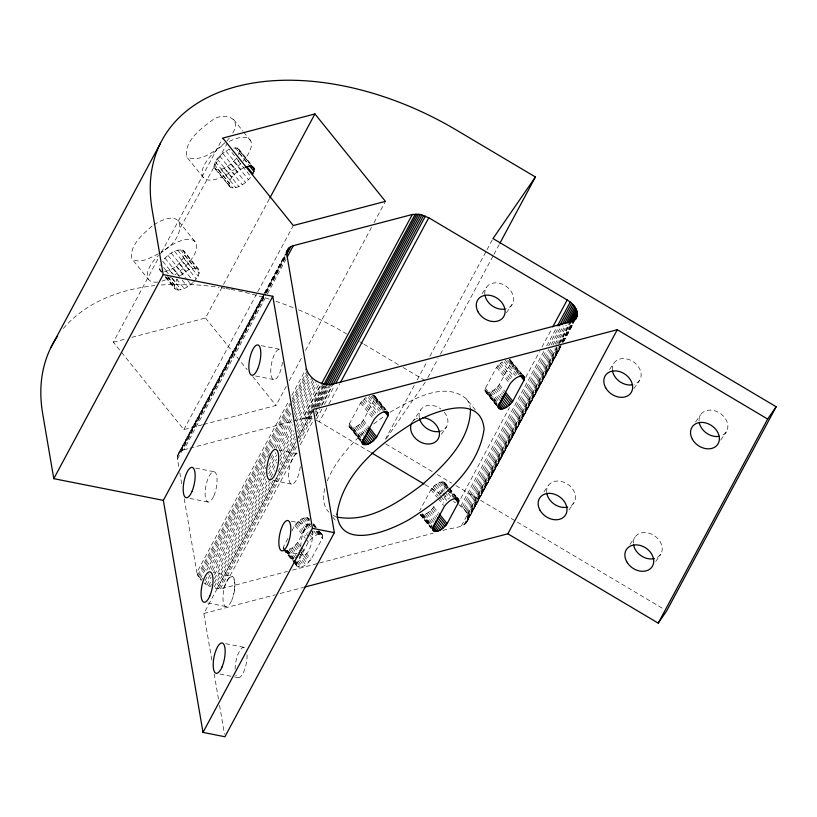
<?xml version="1.0" encoding="UTF-8"?>
<svg xmlns="http://www.w3.org/2000/svg" width="817" height="817" viewBox="0 0 817 817"><rect width="100%" height="100%" fill="white"/><g stroke="black" fill="none" stroke-linecap="round" stroke-linejoin="round"><path stroke-width="0.61" stroke-dasharray="4.08 3.06" d="M442.967 530.631C449.983 527.067 469.193 529.171 467.835 516.558C466.732 511.064 462.361 506.897 457.765 504.069M283.213 548.677L283.703 546.328L287.839 538.607M296.653 565.323L297.133 562.984L308.366 542.028C311.338 538.086 317.456 532.01 322.541 535.135L322.337 538.362L311.093 559.318C308.132 563.26 302.014 569.337 296.918 566.201L293.487 561.412M360.808 441.446L348.879 426.219L349.359 423.88L360.593 402.924L365.914 397.573L377.771 412.268M349.145 427.097C354.241 430.232 360.358 424.156 363.32 420.214L374.564 399.258L375.044 396.909L373.267 395.06L385.113 409.746M440.772 493.774L444.918 486.044L445.132 482.827C440.036 479.691 433.919 485.768 430.947 489.71L419.713 510.666M496.225 405.15L484.889 390.567L485.369 388.218L496.613 367.262L501.934 361.911L513.781 376.606M485.155 391.445C490.251 394.57 496.368 388.494 499.34 384.552L510.574 363.596L510.788 360.368L509.277 359.398L521.134 374.094M161.46 272.316L159.264 268.66L160.224 264.637M193.057 282.468C188.492 286.491 182.569 290.954 176.135 289.769L174.675 288.707L174.276 284.725L177.218 279.23M164.462 271.652C173.561 269.692 183.222 262.482 184.713 252.872L184.08 251.146L182.62 250.084C174.532 248.909 167.414 255.221 162.45 260.909L173.337 274.41M193.803 281.804L198.174 276.095L199.491 271.183L198.858 269.467L184.08 251.146M214.616 168.343L216.076 169.405C224.164 170.579 231.293 164.268 236.256 158.58L251.033 176.901C246.06 182.589 238.942 188.89 230.854 187.726L214.616 168.343L213.983 166.617C214.861 158.447 222.479 152.82 229.25 149.245L239.361 161.776M244.028 167.567C237.257 171.141 229.638 176.768 228.76 184.938L229.393 186.664M238.472 154.852L239.432 150.828L238.799 149.102L237.339 148.04L232.396 148.112M153.902 224.818C187.839 203.3 186.48 239.647 161.306 251.922M178.749 466.507L177.473 459.021L178.024 454.201L264.003 293.854M324.778 488.617C322.776 496.45 322.786 505.978 328.812 512.126M327.28 480.856C335.613 460.819 350.483 444.244 366.506 429.967M232.814 133.018C242.782 116.617 221.846 111.776 211.47 120.865C200.247 129.055 184.131 141.433 186.633 156.833L203.433 177.667A30.015 13.082 -38.9 0 0 240.719 163.645M202.289 424.779L183.856 429.609L113.338 342.18L158.437 258.08M161.439 252.473L222.775 138.093M131.772 337.35L205.475 318.027L222.918 285.511M223.521 284.387L269.212 199.164M183.856 429.609L257.212 292.813M257.815 291.689L293.293 225.533M264.585 292.843L285.051 254.608M177.616 455.304L264.197 293.834M264.739 293.048L285.184 254.924M177.391 456.489L264.575 293.895M265.178 292.772L286.216 253.525M178.024 454.201L180.271 451.474L284.888 256.354M180.271 451.474L181.323 450.79L265.505 293.793M266.107 292.68L285.347 256.793M177.473 459.021L265.862 294.181M266.465 293.068L286.9 254.935M181.323 450.79L183.845 449.799L266.812 295.049M267.414 293.926L286.052 259.173M203.515 424.462L276.003 405.457L286.216 386.39M289.228 380.783L302.453 356.12M305.456 350.513L371.602 227.157M374.002 222.673L385.43 201.37M202.453 578.222L201.248 580.468L198.317 576.506L196.856 572.472L288.85 400.912M291.853 395.305L306.283 368.385M197.663 575.158L289.647 403.588M292.057 399.105L307.09 371.071M198.317 576.506L291.516 402.699M292.118 401.576L307.754 372.419M199.144 577.854L289.933 408.531M292.946 402.924L308.581 373.767M200.124 579.182L290.321 410.982M293.323 405.375L308.356 377.342M206.66 570.378L269.794 452.638M272.204 448.145L290.842 413.392M293.242 408.898L310.082 377.505M209.121 569.367L265.637 463.964M274.063 448.267L290.893 416.864M293.906 411.257L311.941 377.617M205.087 580.632L208.692 573.902M211.103 569.418L265.811 467.375M270.621 458.398L273.031 453.915M276.034 448.308L293.477 415.792M294.069 414.668L313.309 378.792M211.45 584.41L210.245 586.657L205.363 583.961L210.173 574.994M212.573 570.511L265.484 471.828M268.497 466.221L275.707 452.761M278.117 448.278L291.945 422.491M294.947 416.884L314.79 379.874M206.926 584.962L211.133 577.119M265.249 476.188L213.543 572.625L231.824 576.24M268.854 469.469L276.677 454.885M279.077 450.402L292.905 424.615M295.315 420.122L316.353 380.875M208.56 585.86L211.572 580.254M214.575 574.647L265.678 479.334M268.691 473.727L276.503 459.154M280.108 452.424L293.344 427.751M296.346 422.144L316.792 384.021M214.463 578.804L266.771 481.244M269.773 475.637L276.994 462.187M279.996 456.58L293.824 430.784M296.234 426.3L319.079 383.684M214.371 582.838L270.294 478.548M270.897 477.434L274.502 470.704M279.914 460.604L294.345 433.694M297.347 428.088L321.398 383.234M293.078 421.153L302.893 418.58L320.928 384.94M214.309 586.739L270.825 481.336M279.843 464.516L294.876 436.482M297.276 431.999L323.134 383.776M302.893 418.58L305.854 418.13L323.287 385.614M273.154 480.621L215.433 588.271L223.368 588.22L287.523 571.4M277.964 471.654L295.397 439.137M298.409 433.531L324.86 384.184M305.854 418.13L307.458 418.12L324.89 385.604M217.138 588.546L295.907 441.65M298.307 437.166L313.34 409.133M313.942 408.01L326.565 384.46M211.817 660.034L203.862 613.506L296.459 440.823M297.061 439.699L312.094 411.666M307.458 418.12L309.122 418.253L312.727 411.533M315.127 407.04L325.952 386.86M218.803 588.679L296.367 444.019M299.369 438.412L312.605 413.749M316.21 407.019L327.035 386.829M309.122 418.253L310.828 418.529L312.625 415.169M317.435 406.192L327.658 387.135M220.406 588.669L296.765 446.256M299.175 441.772L312.4 417.099M315.403 411.492L317.21 408.132M317.813 407.009L329.833 384.582M315.566 413.331L316.761 411.084M319.171 406.6L329.997 386.421M223.368 588.22L297.317 450.29M300.329 444.683L313.554 420.02M315.954 415.536L318.967 409.93M321.367 405.436L332.795 384.133M316.097 416.119L319.702 409.388M322.102 404.905L332.325 385.838M316.608 419.029L322.021 408.939M324.431 404.456L334.051 386.512M370.561 452.271L319.335 421.838L328.352 405.018M328.955 403.894L339.77 383.714M291.986 530.887C294.386 524.841 301.8 515.006 309.112 518.489L308.897 521.706L297.664 542.662L292.343 548.013L286.164 550.587L293.272 559.4M385.369 439.28L414.229 385.45M417.232 379.844L426.852 361.9M429.865 356.294L486.381 250.89M486.983 249.767L492.396 239.677M427.781 377.72L438.004 358.653M440.414 354.17L493.325 255.496M493.928 254.373L499.33 244.283M431.284 527.598L421.01 514.873C427.046 514.853 432.305 509.992 434.858 504.804M460.768 498.462L509.471 407.632M525.709 377.362L539.537 351.565M541.947 347.082L551.567 329.139M460.808 506.162L544.377 350.299M546.787 345.805L557.01 326.749M462.177 507.326L546.359 350.34M548.758 345.857L558.981 326.79M463.433 508.562L548.82 349.329M551.22 344.845L560.84 326.902M464.567 509.849L550.546 349.502M552.946 345.009L563.168 325.952M465.547 511.176L552.721 348.583M555.131 344.09L565.354 325.033M466.364 512.525L554.151 348.808M556.561 344.314L566.784 325.258M467.028 513.873L557.817 344.549M558.419 343.436L569.245 323.246M461.472 525.78L557.071 347.491M559.482 343.007L570.909 321.694M467.518 515.231L558.91 344.784M559.512 343.661L570.337 323.481M467.835 516.558L559.226 346.112M561.626 341.629L571.246 323.685M463.995 524.79L559.594 346.5M561.994 342.017L572.819 321.827M467.967 517.845L559.962 346.285M562.362 341.792L571.982 323.859M465.047 524.106L561.851 343.569M562.453 342.446L574.474 320.019M467.916 519.091L560.513 346.398M562.923 341.915L572.543 323.971M465.956 523.299L560.952 346.132M563.362 341.639L574.78 320.335M467.692 520.266L560.891 346.459M563.291 341.976L573.514 322.909M466.701 522.39L561.105 346.337M563.485 341.955L573.728 322.786M180.486 227.412L227.34 143.22M482.05 293.671L486.289 287.513M386.441 438.474L425.259 382.131M412.146 422.277L420.632 409.96M506.397 312.778L512.055 304.567M441.446 434.205L446.388 427.025M609.594 369.427L613.833 363.269M543.938 491.875L548.176 485.717M633.941 388.535L639.599 380.334M568.989 509.961L573.942 502.782M695.614 421.97L700.567 414.791M629.958 544.418L634.911 537.239M720.676 440.057L726.333 431.846M655.724 561.483L660.677 554.294M226.738 141.147L230.231 137.042M225.053 142.73C215.024 150.849 199.889 163.247 186.633 156.833M180.486 275.697C185.05 271.673 190.964 267.21 197.397 268.395L198.858 269.467M152.013 226.084C142.955 234.254 129.076 245.355 131.925 258.877L148.714 279.71M373.818 423.87L385.011 415.577M390.046 412.217C411.155 400.401 443.927 380.017 466.436 398.89L475.28 409.858M158.396 253.801C150.696 257.437 140.126 264.524 131.925 258.877M113.338 342.18L126.86 338.636M183.845 449.799L188.747 448.513M189.983 448.186L291.843 421.48M292.455 570.103L318.364 563.311M319.6 562.984L433.102 533.225M203.862 613.506L275.247 594.796M280.17 593.499L303.546 587.372M261.358 345.652L279.628 349.267M255.609 376.004L273.869 379.619M279.22 450.167L297.48 453.782M273.47 480.519L291.73 484.134M195.702 468.1L213.972 471.715M189.952 498.452L208.212 502.067M291.363 521.236L309.633 524.861M285.613 551.587L303.873 555.213M207.814 602.966L226.074 606.592M225.706 643.694L243.966 647.309M219.957 674.045L233.345 676.701M234.561 676.936L238.217 677.661M310.828 418.529L312.554 418.937M335.889 516.65L332.989 515.302M316.005 420.152L319.335 421.838M359.694 341.71L362.962 343.651M364.045 344.294L398.819 364.954M403.159 367.527L424.891 380.436M385.757 443.948L432.949 471.981M437.34 474.585L451.607 483.061M455.998 485.666L663.424 608.869M425.065 484.644L441.415 494.356M442.508 495.01L449.044 498.891M453.404 501.485L455.59 502.772M159.907 270.386L161.357 271.448M203.882 582.868L205.363 583.961M510.186 359.746L521.849 374.084M511.054 361.247L521.328 373.982M510.982 362.339L520.47 374.094M508.899 360.317L519.959 374.033M510.574 363.596L519.265 374.37M507.52 360.563L519.367 375.258M505.192 360.103L517.835 375.779M504.355 361.87L515.425 375.585M500.351 363.105L512.994 378.782M498.901 364.443L511.534 380.109M497.635 365.842L509.481 380.538M496.613 367.262L508.46 381.947M499.34 384.552L504.865 391.414M498.319 385.971L503.844 392.824M497.053 387.37L502.578 394.233M495.592 388.708L501.127 395.561M494.009 389.903L500.331 397.736M492.375 390.924L499.483 399.738M490.751 391.711L498.656 401.504M489.22 392.231L497.124 402.025M485.369 388.218L497.226 402.914M487.831 392.477L497.318 404.231M484.961 389.474L497.604 405.14M486.666 392.415L496.94 405.15M484.889 390.567L496.746 405.252M485.758 392.068L496.818 405.783M238.799 149.102L251.238 164.534M237.339 148.04L250.564 164.431M239.432 150.828L250.319 164.319M235.153 147.693L248.378 164.084M239.197 153.085L248.531 164.656M225.931 151.033L240.709 169.344M233.744 161.439L248.521 179.76M222.663 153.33L237.441 171.652M230.751 164.115L245.529 182.426M219.671 156.006L234.448 174.327M227.483 166.423L242.261 184.734M217.159 158.866L231.936 177.187M224.164 168.2L238.942 186.521M215.3 161.715L230.077 180.036M221.019 169.333L235.796 187.655M214.217 164.36L228.995 182.681M218.262 169.752L233.029 188.063M213.983 166.617L230.854 187.726M444.53 482.193L448.482 487.095M449.268 488.076L456.192 496.542M374.768 396.031L386.625 410.726M374.166 395.408L385.236 409.123M445.398 483.705L448.564 487.616M449.35 488.597L455.672 496.44M375.044 396.909L385.318 409.644M443.621 481.846L448.359 487.729M449.156 488.709L455.478 496.542M445.326 484.798L447.696 487.729M448.482 488.709L454.803 496.552M374.972 398.002L384.45 409.756M442.457 481.795L447.195 487.667M450.351 491.589L454.303 496.481M372.092 394.999L383.949 409.695M444.918 486.044L447.287 488.985M448.073 489.965L453.609 496.828M374.564 399.258L383.255 410.032M441.068 482.03L446.603 488.893M447.389 489.863L453.711 497.706M371.5 396.225L383.357 410.91M439.536 482.561L445.061 489.414M448.227 493.335L451.382 497.247M369.182 395.765L381.815 411.441M437.912 483.347L444.234 491.18M445.02 492.161L449.758 498.033M368.344 397.532L379.405 411.247M436.278 484.358L442.6 492.202M443.386 493.172L448.125 499.054M434.695 485.564L441.017 493.397M444.172 497.318L447.338 501.23M364.341 398.767L376.984 414.444M433.235 486.891L440.353 495.705M441.139 496.685L445.091 501.587M362.881 400.095L374.737 414.791M431.968 488.29L438.29 496.133M439.086 497.114L443.825 502.986M361.614 401.504L373.471 416.2M430.947 489.71L437.269 497.543M438.065 498.523L443.59 505.386M360.593 402.924L372.45 417.61M433.674 507.01L438.423 512.882M363.32 420.214L368.058 426.096M432.653 508.419L438.188 515.282M362.299 421.633L367.037 427.505M431.386 509.828L436.921 516.681M361.032 423.032L366.567 429.895M429.936 511.156L436.258 518.989M359.582 424.37L365.904 432.203M428.353 512.351L434.675 520.194M357.999 425.565L364.321 433.398M426.719 513.372L433.827 522.186M356.365 426.576L363.473 435.4M425.095 514.159L433 523.952M354.741 427.373L362.646 437.166M423.563 514.679L432.254 525.464M353.199 427.894L361.9 438.668M422.083 513.607L432.356 526.342M349.359 423.88L361.206 438.566M422.175 514.924L431.662 526.679M351.821 428.139L361.298 439.893M421.674 514.863L431.151 526.618M348.951 425.136L360.797 439.822M350.656 428.077L360.134 439.832M420.816 514.976L431.08 527.711M348.879 426.219L360.726 440.914M420.101 514.516L431.162 528.231M420.295 514.873L431.356 528.589M182.62 250.084L199.491 271.183M180.445 249.736L195.222 268.058M184.489 255.129L199.256 273.45M177.687 250.155L192.455 268.476M183.396 257.774L198.174 276.095M174.542 251.289L189.309 269.61M181.537 260.623L196.315 278.944M171.213 253.066L185.99 271.387M179.025 263.483L193.026 280.834M167.955 255.374L182.722 273.695M176.033 266.158L186.919 279.649M187.706 280.619L190.81 284.469M164.963 258.049L179.73 276.371M172.765 268.456L178.994 276.177M182.099 280.027L187.542 286.777M169.446 270.243L173.337 275.063M176.452 278.924L184.223 288.564M205.475 318.027L247.153 369.692M252.759 376.647L276.003 405.457M163.696 267.608L168.363 273.399M172.254 278.219L175.359 282.079M166.3 271.377L167.863 273.307M171.744 278.127L181.078 289.698M168.057 277.004L174.276 284.725M167.434 276.616L178.32 290.106M159.264 268.66L161.603 271.55M165.494 276.371L174.041 286.981M166.025 277.239L176.135 289.769M165.351 277.137L174.675 288.707M332.58 516.906L336.379 521.614M313.851 524.361L317.016 528.282M320.172 532.204L322.541 535.135M313.258 523.738L315.628 526.669M318.783 530.59L321.949 534.512M313.33 524.259L315.709 527.2M318.865 531.121L322.817 536.013M307.611 517.508L309.183 519.469M313.136 524.361L315.505 527.302M318.671 531.224L321.04 534.165M313.258 525.351L314.841 527.312M318.007 531.234L322.746 537.106M306.436 517.447L309.602 521.369M317.496 531.162L319.866 534.104M316.802 531.51L322.337 538.362M305.058 517.692L310.583 524.545M316.118 531.407L318.487 534.349M303.515 518.213L310.634 527.036M313.789 530.948L316.955 534.869M301.902 519.009L315.331 535.656M300.258 520.02L308.949 530.795M309.745 531.775L313.697 536.677M298.675 521.215L308.162 532.98M308.949 533.95L312.114 537.872M297.225 522.553L310.654 539.2M295.958 523.952L305.446 535.707M294.937 525.372L305.211 538.107M305.997 539.087L308.366 542.028M297.664 542.662L300.819 546.583M301.616 547.564L311.093 559.318M296.642 544.081L299.808 548.003M300.595 548.983L310.072 560.738M295.376 545.49L298.542 549.402M299.328 550.382L308.806 562.137M293.926 546.818L297.868 551.71M298.665 552.69L307.355 563.475M292.343 548.013L297.082 553.895M297.868 554.876L305.772 564.67M290.709 549.034L304.138 565.681M289.085 549.821L302.515 566.477M287.543 550.341L293.865 558.185M297.031 562.096L300.983 566.998M286.859 550.249L293.977 559.063M294.763 560.043L297.133 562.984M294.069 560.38L299.594 567.243M283.295 547.584L292.772 559.339M293.558 560.319L296.724 564.241M284.99 550.525L292.894 560.329M293.681 561.31L298.43 567.182M284.01 549.657L292.7 560.431M283.489 549.555L292.782 560.952M293.569 561.933L297.521 566.835M233.601 119.476L242.935 131.149M243.721 132.129L250.717 140.892M178.882 221.509L196.009 242.935M466.589 399.084L468.876 402.873L470.296 407.591M179.822 472.737L181.731 483.96M184.285 498.921L196.856 572.472M214.177 673.872L218.476 699.025M219.548 705.306L224.491 734.228M229.373 141.412A30.015 13.082 -38.9 0 1 250.308 140.197A30.015 13.082 -38.9 0 1 243.088 161.082M203.433 177.667A30.015 13.082 -38.9 0 1 224.369 144.303M160.122 253.76A30.015 13.082 -38.9 0 1 195.59 242.24A30.015 13.082 -38.9 0 1 174.838 274.859M171.825 276.708A30.015 13.082 -38.9 0 1 162.072 281.058M157.712 282.018A30.015 13.082 -38.9 0 1 158.406 255.415M63.42 328.454A237.706 148.949 28.2 0 1 154.801 285.593M161.204 285A237.706 148.949 28.2 0 1 219.027 287.38M221.438 287.747A237.706 148.949 28.2 0 1 225.063 288.35M226.268 288.554A237.706 148.949 28.2 0 1 229.914 289.218M231.129 289.443A237.706 148.949 28.2 0 1 234.775 290.158M238.441 290.923A237.706 148.949 28.2 0 1 269.089 299.083M275.921 301.32A237.706 148.949 28.2 0 1 294.059 308.019M298.562 309.847A237.706 148.949 28.2 0 1 346.663 333.969M300.299 466.762A15.452 5.28 -78.8 0 1 292.18 484.144A15.452 5.28 -78.8 0 1 289.422 467.988A15.452 5.28 -78.8 0 1 298.123 453.986M235.112 669.215A15.452 5.28 -78.8 0 1 239.412 651.282A15.452 5.28 -78.8 0 1 246.142 649.505M247.071 654.907A15.452 5.28 -78.8 0 1 242.772 673.678A15.452 5.28 -78.8 0 1 235.847 674.944M300.768 546.767A15.452 5.28 -78.8 0 1 304.2 530.58A15.452 5.28 -78.8 0 1 310.562 525.249M312.625 530.866A15.452 5.28 -78.8 0 1 308.612 550.903A15.452 5.28 -78.8 0 1 301.34 551.924M228.637 578.671A14.859 5.076 -78.8 0 1 234.142 579.927A14.859 5.076 -78.8 0 1 233.233 595.358M699.025 420.704A15.452 12.01 34.6 0 1 710.555 410.103A15.452 12.01 34.6 0 1 726.905 421.521A15.452 12.01 34.6 0 1 720.839 435.931M633.369 543.152A15.452 12.01 34.6 0 1 654.305 535.666A15.452 12.01 34.6 0 1 655.939 558.103M546.696 492.457A15.452 12.01 34.6 0 1 557.276 481.039A15.452 12.01 34.6 0 1 574.167 491.64A15.452 12.01 34.6 0 1 569.214 506.591M612.352 370.009A15.452 12.01 34.6 0 1 623.228 358.581A15.452 12.01 34.6 0 1 640.068 369.733A15.452 12.01 34.6 0 1 634.104 384.409M484.808 294.253A15.452 12.01 34.6 0 1 495.684 282.825A15.452 12.01 34.6 0 1 512.514 293.967A15.452 12.01 34.6 0 1 506.56 308.652M444.305 412.248A15.452 12.01 34.6 0 1 440.894 431.1M419.264 417.528A15.452 12.01 34.6 0 1 425.361 406.151A15.452 12.01 34.6 0 1 440.823 408.949M413.596 420.53A15.452 12.01 34.6 0 1 415.445 419.152M416.149 418.784A15.452 12.01 34.6 0 1 417.64 418.192M282.447 362.248A15.452 5.28 -78.8 0 1 274.441 379.609A15.452 5.28 -78.8 0 1 271.438 364.106A15.452 5.28 -78.8 0 1 279.945 349.339M231.732 600.362A15.452 5.28 -78.8 0 0 232.151 576.312A15.452 5.28 -78.8 0 0 222.97 597.574A15.452 5.28 -78.8 0 0 231.732 600.362M213.87 495.848A15.452 5.28 -78.8 0 0 214.289 471.787A15.452 5.28 -78.8 0 0 205.108 493.049A15.452 5.28 -78.8 0 0 213.87 495.848"/><path stroke-width="1.23" d="M577.353 315.005C577.742 308.428 572.37 303.168 567.192 299.982L428.762 217.751L420.255 214.442L412.319 214.493L293.272 245.713C289.106 246.53 285.93 250.666 286.9 254.935L306.283 368.385C309.235 379.262 321.959 386.175 332.795 384.133L570.909 321.694L575.382 319.212L577.353 315.005L574.341 320.611M388.402 414.658L388.208 412.687C383.112 409.552 376.994 415.639 374.033 419.57L362.789 440.526L362.574 443.754C367.67 446.889 373.788 440.802 376.749 436.87L387.993 415.914L388.402 414.658L386.032 411.717M458.562 499.473C453.466 496.348 447.348 502.424 444.387 506.366L433.143 527.322L432.939 530.55C438.024 533.675 444.142 527.598 447.113 523.656L458.347 502.7L458.827 500.351L456.979 497.522M524.218 377.025C519.122 373.89 513.005 379.976 510.043 383.908L498.809 404.864L498.595 408.091C503.68 411.227 509.808 405.14 512.77 401.208L524.003 380.252L524.483 377.903L522.635 375.064M246.673 166.341L252.892 174.052L254.21 169.15L253.576 167.424L249.931 166.014L245.08 167.189M50.94 347.46L160.367 143.383M535.411 177.003L492.998 238.554L776.15 406.743L767.663 419.05L617.274 329.721L313.299 409.419L334.347 532.664L224.92 736.75L203.004 732.41L163.359 500.372L53.789 478.67L163.216 274.583L152.115 209.581A237.706 148.949 28.2 0 1 236.94 86.469A237.706 148.949 28.2 0 1 456.09 129.883L535.411 177.003L499.933 243.16M269.814 198.041L314.913 113.941L385.43 201.37L293.293 225.533L222.775 138.093L314.913 113.941M286.236 252.473L288.044 249.103M286.379 252.678L288.789 248.194M286.093 254.118L289.698 247.388M286.542 254.547L290.76 246.703M287.257 256.926L293.272 245.713M163.359 500.372L272.786 296.295L163.216 274.583M321.53 383.816L412.319 214.493M323.889 384.49L415.281 214.054M325.493 384.48L416.884 214.044M326.555 385.736L418.549 214.177M328.863 384.889L420.255 214.442M330.589 385.297L421.981 214.851M332.928 384.715L423.717 215.392M335.848 383.142L425.443 216.066M340.372 382.591L428.762 217.751M203.004 732.41L312.441 528.323L272.786 296.295M552.762 326.902L567.192 299.982M557.613 325.626L570.235 302.076M559.584 325.677L571.614 303.25M562.045 324.666L572.87 304.475M564.373 323.706L573.994 305.762M566.559 322.786L574.974 307.09M567.978 323.011L575.801 308.438M569.847 322.123L576.455 309.796M570.94 322.358L576.945 311.144M572.451 321.438L577.262 312.472M573.187 321.612L577.394 313.759M575.321 319.549L577.119 316.179M575.515 319.529L576.71 317.282M304.782 587.045L507.847 533.807L617.274 329.721M507.847 533.807L658.236 623.136L767.663 419.05M776.15 406.743L666.723 610.83L658.236 623.136M312.441 528.323L334.347 532.664M336.931 517.018C368.304 523.217 397.838 502.863 421.766 485.002C444.121 465.404 470.235 440.833 470.5 408.939M371.653 452.914L423.972 484.001M522.114 374.962L524.483 377.903M521.256 375.074L524.412 378.996M520.051 375.35L524.003 380.252M505.652 392.395L512.77 401.208M504.64 393.804L511.748 402.628M503.374 395.214L510.482 404.027M501.914 396.541L509.022 405.355M501.127 398.716L507.449 406.56M500.28 400.718L505.805 407.571M499.442 402.485L504.191 408.357M498.697 403.986L502.649 408.888M498.104 405.212L501.27 409.123M497.727 406.131L500.096 409.072M497.614 406.764L499.197 408.725M251.095 165.289L254.21 169.15M249.308 165.616L253.975 171.407M457.254 498.401L458.827 500.351M386.89 411.605L388.473 413.565M455.6 497.533L458.756 501.444M454.395 497.808L458.347 502.7M384.041 411.012L387.993 415.914M439.209 513.862L447.113 523.656M368.855 427.077L376.749 436.87M438.974 516.262L446.092 525.076M367.834 428.486L375.728 438.28M437.708 517.661L444.826 526.475M367.354 430.876L374.462 439.689M437.044 519.969L443.365 527.813M366.69 433.184L373.012 441.017M435.471 521.175L441.793 529.008M365.904 435.359L371.429 442.222M434.624 523.166L440.149 530.029M364.259 436.38L369.795 443.233M433.786 524.933L438.525 530.815M363.432 438.147L368.171 444.019M433.041 526.444L436.993 531.336M362.687 439.648L366.639 444.55M432.448 527.659L435.614 531.581M362.094 440.874L365.25 444.785M432.857 529.559L434.44 531.52M361.717 441.793L364.086 444.734M361.594 442.426L363.177 444.387M53.789 478.67L42.678 413.668A237.706 148.949 28.2 0 1 57.588 336.124M719.226 436.329A15.452 12.01 34.6 0 1 699.199 422.348M654.386 558.603A15.452 12.01 34.6 0 1 633.543 544.796M567.652 507.081A15.452 12.01 34.6 0 1 546.808 493.284M632.491 384.807A15.452 12.01 34.6 0 1 612.464 370.836M504.947 309.051A15.452 12.01 34.6 0 1 484.92 295.08M440.108 431.325A15.452 12.01 34.6 0 1 419.438 418.355M422.726 417.62A15.452 12.01 34.6 0 1 439.454 434.225A15.452 12.01 34.6 0 1 421.929 442.702A15.452 12.01 34.6 0 1 411.768 422.92M337.023 514.199C340.556 551.843 391.394 530.162 410.277 518.877C442.743 498.217 478.374 469.428 484.113 429.037C480.58 391.394 429.742 413.075 410.869 424.36C378.394 445.01 342.762 473.799 337.023 514.199M692.418 439.321A15.452 12.01 34.6 0 0 717.418 444.775A15.452 12.01 34.6 0 0 705.071 422.787A15.452 12.01 34.6 0 0 692.418 439.321M626.751 561.769A15.452 12.01 34.6 0 0 651.752 567.223A15.452 12.01 34.6 0 0 639.415 545.245A15.452 12.01 34.6 0 0 626.751 561.769M540.027 510.247A15.452 12.01 34.6 0 0 565.027 515.711A15.452 12.01 34.6 0 0 552.68 493.723A15.452 12.01 34.6 0 0 540.027 510.247M605.683 387.799A15.452 12.01 34.6 0 0 630.683 393.263A15.452 12.01 34.6 0 0 618.336 371.275A15.452 12.01 34.6 0 0 605.683 387.799M275.472 473.564A15.452 5.28 -78.8 0 0 275.891 449.513A15.452 5.28 -78.8 0 0 266.71 470.776A15.452 5.28 -78.8 0 0 275.472 473.564M209.816 596.022A15.452 5.28 -78.8 0 0 210.235 571.961A15.452 5.28 -78.8 0 0 201.053 593.224A15.452 5.28 -78.8 0 0 209.816 596.022M221.958 667.091A15.452 5.28 -78.8 0 0 222.377 643.04A15.452 5.28 -78.8 0 0 213.196 664.303A15.452 5.28 -78.8 0 0 221.958 667.091M287.615 544.643A15.452 5.28 -78.8 0 0 288.033 520.582A15.452 5.28 -78.8 0 0 278.852 541.845A15.452 5.28 -78.8 0 0 287.615 544.643M257.61 369.049A15.452 5.28 -78.8 0 0 258.039 344.999A15.452 5.28 -78.8 0 0 248.858 366.261A15.452 5.28 -78.8 0 0 257.61 369.049M191.954 491.497A15.452 5.28 -78.8 0 0 192.373 467.447A15.452 5.28 -78.8 0 0 183.192 488.709A15.452 5.28 -78.8 0 0 191.954 491.497M478.139 312.043A15.452 12.01 34.6 0 0 503.129 317.496A15.452 12.01 34.6 0 0 490.792 295.519A15.452 12.01 34.6 0 0 478.139 312.043"/></g></svg>
